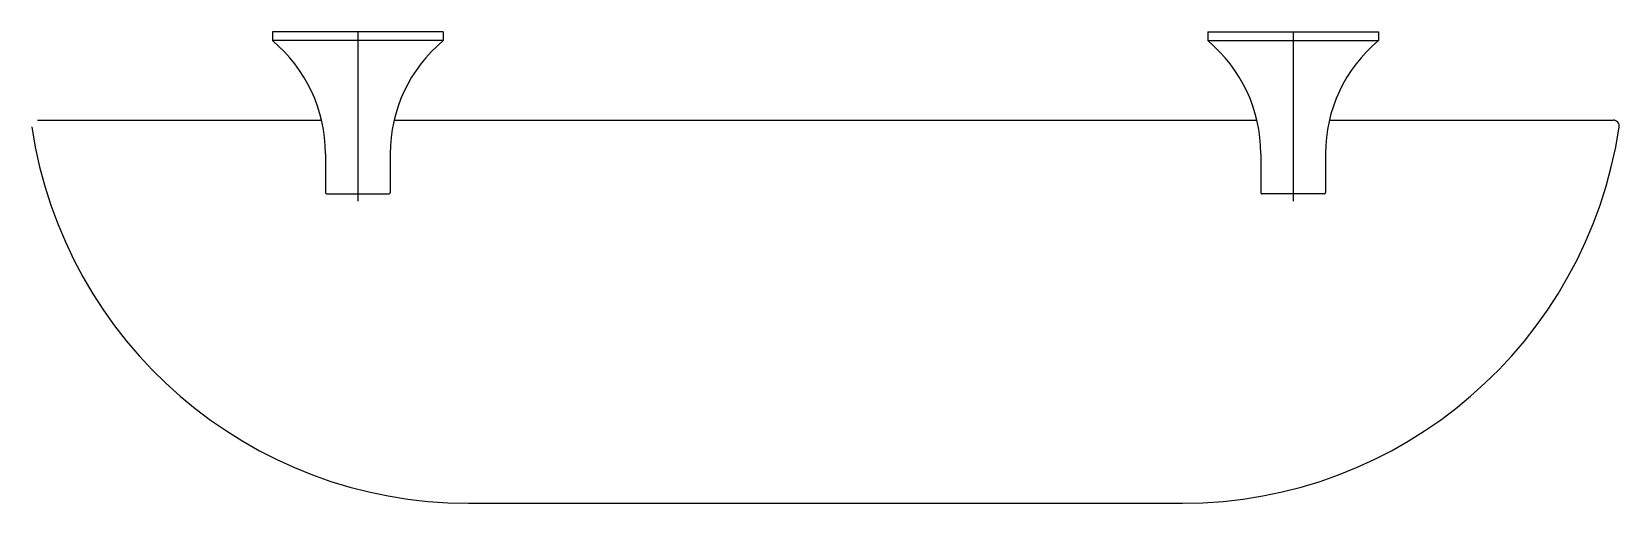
# Model space of a CAD drawing. Extents: x -61.118 to -60.579, y 0.397 to 0.557.
import ezdxf

# ---------------------------------------------------------------- set-up
doc = ezdxf.new("R2010")
doc.units = 0
doc.header["$LTSCALE"] = 0.2
doc.header["$MEASUREMENT"] = 0
doc.linetypes.add('AXES', pattern=[0.54, 0.3, -0.08, 0.08, -0.08])
doc.linetypes.add('CONTINU', pattern=[0])
doc.layers.get('0').update_dxf_attribs({"linetype": 'CONTINUOUS'})
doc.layers.add('DECA_EIXOS', color=5, linetype='AXES')

msp = doc.modelspace()

# ---------------------------------------------------------------- linework, layer by layer
at = {"linetype": 'CONTINU'}
for points in [[(-61.03633, 0.557), (-61.03633, 0.554)], [(-60.97833, 0.557), (-61.03633, 0.557)], [(-60.97833, 0.557), (-60.97833, 0.554)], [(-60.71856, 0.557), (-60.71856, 0.554)], [(-60.71856, 0.557), (-60.66056, 0.557)], [(-60.66056, 0.557), (-60.66056, 0.554)], [(-60.97833, 0.554), (-61.03633, 0.554)], [(-60.71856, 0.554), (-60.66056, 0.554)], [(-61.11614, 0.527), (-61.01965, 0.527)], [(-60.99501, 0.527), (-60.70188, 0.527)], [(-60.67724, 0.527), (-60.58075, 0.527)], [(-61.01833, 0.51558), (-61.01833, 0.5025)], [(-60.99633, 0.51558), (-60.99633, 0.5025)], [(-60.70056, 0.51558), (-60.70056, 0.5025)], [(-60.67856, 0.51558), (-60.67856, 0.5025)], [(-61.01783, 0.502), (-60.99683, 0.502)], [(-60.67906, 0.502), (-60.70006, 0.502)], [(-60.96978, 0.397), (-60.7271, 0.397)]]:
    msp.add_lwpolyline(points, dxfattribs=at)
for points in [[(-61.01833, 0.51558, 0.222649), (-61.03633, 0.554)], [(-60.97833, 0.554, 0.222648), (-60.99633, 0.51558)], [(-60.70056, 0.51558, 0.222648), (-60.71856, 0.554)], [(-60.66056, 0.554, 0.222648), (-60.67856, 0.51558)], [(-61.11811, 0.5247, 0.371159), (-60.96978, 0.397)], [(-60.7271, 0.397, 0.371159), (-60.57877, 0.5247)], [(-60.57877, 0.5247, 0.45862), (-60.58075, 0.527)], [(-61.01833, 0.5025, 0.415833), (-61.01783, 0.502)], [(-60.99683, 0.502, 0.414191), (-60.99633, 0.5025)], [(-60.70056, 0.5025, 0.414214), (-60.70006, 0.502)], [(-60.67906, 0.502, 0.414214), (-60.67856, 0.5025)]]:
    msp.add_lwpolyline(points, format="xyb", dxfattribs=at)
at = {"layer": 'DECA_EIXOS'}
for points in [[(-61.00733, 0.557), (-61.00733, 0.49952)], [(-60.68956, 0.557), (-60.68956, 0.49952)]]:
    msp.add_lwpolyline(points, dxfattribs=at)

doc.saveas('drawing.dxf')
